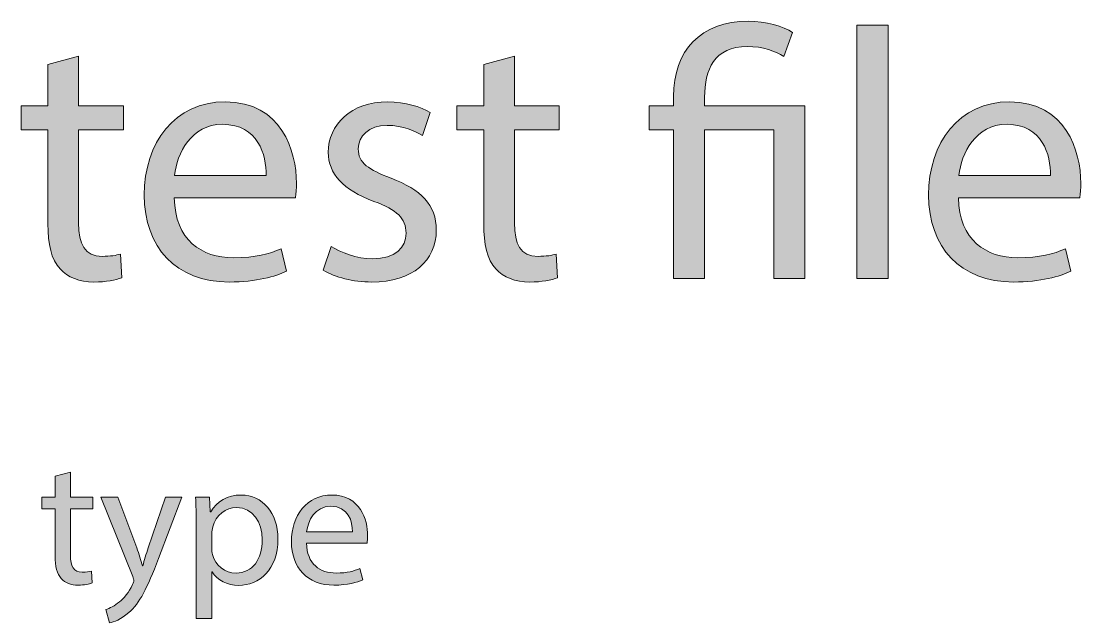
# Model space of a CAD drawing. Header units: inches. Extents: x 19 to 517, y 28 to 779.
# Drawn here: x 291.8 to 398.7, y 718.6 to 779.3 of the extents above; entities that cross this region are included whole.
import ezdxf

# ---------------------------------------------------------------- set-up
doc = ezdxf.new("R2010")
doc.units = ezdxf.units.IN
doc.header["$MEASUREMENT"] = 0
doc.layers.add('Layer 1', color=7, linetype='Continuous')

# ---------------------------------------------------------------- blocks, each defined once
blk = doc.blocks.new('block 775')
at = {"layer": 'Layer 1', "lineweight": 0}
blk.add_open_spline([(297.55, 775.79), (297.55, 775.79), (297.55, 770.78), (297.55, 770.78), (297.55, 770.78), (302.08, 770.78), (302.08, 770.78), (302.08, 770.78), (302.08, 768.37), (302.08, 768.37), (302.08, 768.37), (297.55, 768.37), (297.55, 768.37), (297.55, 768.37), (297.55, 758.98), (297.55, 758.98), (297.55, 756.82), (298.16, 755.59), (299.92, 755.59), (300.75, 755.59), (301.36, 755.7), (301.76, 755.81), (301.76, 755.81), (301.9, 753.43), (301.9, 753.43), (301.29, 753.18), (300.32, 753), (299.1, 753), (297.62, 753), (296.43, 753.47), (295.68, 754.33), (294.78, 755.27), (294.45, 756.82), (294.45, 758.87), (294.45, 758.87), (294.45, 768.37), (294.45, 768.37), (294.45, 768.37), (291.75, 768.37), (291.75, 768.37), (291.75, 768.37), (291.75, 770.78), (291.75, 770.78), (291.75, 770.78), (294.45, 770.78), (294.45, 770.78), (294.45, 770.78), (294.45, 774.96), (294.45, 774.96), (294.45, 774.96), (297.55, 775.79), (297.55, 775.79)], degree=3, knots=[0, 0, 0, 0, 1, 1, 1, 2, 2, 2, 3, 3, 3, 4, 4, 4, 5, 5, 5, 6, 6, 6, 7, 7, 7, 8, 8, 8, 9, 9, 9, 10, 10, 10, 11, 11, 11, 12, 12, 12, 13, 13, 13, 14, 14, 14, 15, 15, 15, 16, 16, 16, 17, 17, 17, 17], dxfattribs=at)
blk = doc.blocks.new('block 776')
at = {"layer": 'Layer 1', "true_color": 0x231f20}
h = blk.add_hatch(color=250, dxfattribs=at)
h.dxf.hatch_style = 2
edge = h.paths.add_edge_path()
edge.add_spline(control_points=[(297.55, 775.79), (297.55, 775.79), (297.55, 770.78), (297.55, 770.78), (297.55, 770.78), (302.08, 770.78), (302.08, 770.78), (302.08, 770.78), (302.08, 768.37), (302.08, 768.37), (302.08, 768.37), (297.55, 768.37), (297.55, 768.37), (297.55, 768.37), (297.55, 758.98), (297.55, 758.98), (297.55, 756.82), (298.16, 755.59), (299.92, 755.59), (300.75, 755.59), (301.36, 755.7), (301.76, 755.81), (301.76, 755.81), (301.9, 753.43), (301.9, 753.43), (301.29, 753.18), (300.32, 753), (299.1, 753), (297.62, 753), (296.43, 753.47), (295.68, 754.33), (294.78, 755.27), (294.45, 756.82), (294.45, 758.87), (294.45, 758.87), (294.45, 768.37), (294.45, 768.37), (294.45, 768.37), (291.75, 768.37), (291.75, 768.37), (291.75, 768.37), (291.75, 770.78), (291.75, 770.78), (291.75, 770.78), (294.45, 770.78), (294.45, 770.78), (294.45, 770.78), (294.45, 774.96), (294.45, 774.96), (294.45, 774.96), (297.55, 775.79), (297.55, 775.79)], knot_values=[0, 0, 0, 0, 1, 1, 1, 2, 2, 2, 3, 3, 3, 4, 4, 4, 5, 5, 5, 6, 6, 6, 7, 7, 7, 8, 8, 8, 9, 9, 9, 10, 10, 10, 11, 11, 11, 12, 12, 12, 13, 13, 13, 14, 14, 14, 15, 15, 15, 16, 16, 16, 17, 17, 17, 17], degree=3, periodic=1)
at = {"layer": 'Layer 1', "lineweight": 0}
blk.add_open_spline([(297.55, 775.79), (297.55, 775.79), (297.55, 770.78), (297.55, 770.78), (297.55, 770.78), (302.08, 770.78), (302.08, 770.78), (302.08, 770.78), (302.08, 768.37), (302.08, 768.37), (302.08, 768.37), (297.55, 768.37), (297.55, 768.37), (297.55, 768.37), (297.55, 758.98), (297.55, 758.98), (297.55, 756.82), (298.16, 755.59), (299.92, 755.59), (300.75, 755.59), (301.36, 755.7), (301.76, 755.81), (301.76, 755.81), (301.9, 753.43), (301.9, 753.43), (301.29, 753.18), (300.32, 753), (299.1, 753), (297.62, 753), (296.43, 753.47), (295.68, 754.33), (294.78, 755.27), (294.45, 756.82), (294.45, 758.87), (294.45, 758.87), (294.45, 768.37), (294.45, 768.37), (294.45, 768.37), (291.75, 768.37), (291.75, 768.37), (291.75, 768.37), (291.75, 770.78), (291.75, 770.78), (291.75, 770.78), (294.45, 770.78), (294.45, 770.78), (294.45, 770.78), (294.45, 774.96), (294.45, 774.96), (294.45, 774.96), (297.55, 775.79), (297.55, 775.79)], degree=3, knots=[0, 0, 0, 0, 1, 1, 1, 2, 2, 2, 3, 3, 3, 4, 4, 4, 5, 5, 5, 6, 6, 6, 7, 7, 7, 8, 8, 8, 9, 9, 9, 10, 10, 10, 11, 11, 11, 12, 12, 12, 13, 13, 13, 14, 14, 14, 15, 15, 15, 16, 16, 16, 17, 17, 17, 17], dxfattribs=at)
blk = doc.blocks.new('block 777')
at = {"layer": 'Layer 1', "lineweight": 0}
blk.add_open_spline([(307.2, 761.5), (307.27, 757.21), (310, 755.45), (313.17, 755.45), (315.44, 755.45), (316.81, 755.84), (317.99, 756.35), (317.99, 756.35), (318.53, 754.08), (318.53, 754.08), (317.42, 753.58), (315.51, 753), (312.74, 753), (307.38, 753), (304.17, 756.53), (304.17, 761.78), (304.17, 767.04), (307.27, 771.18), (312.34, 771.18), (318.03, 771.18), (319.54, 766.18), (319.54, 762.97), (319.54, 762.32), (319.47, 761.82), (319.43, 761.5), (319.43, 761.5), (307.2, 761.5), (307.2, 761.5)], degree=3, knots=[0, 0, 0, 0, 1, 1, 1, 2, 2, 2, 3, 3, 3, 4, 4, 4, 5, 5, 5, 6, 6, 6, 7, 7, 7, 8, 8, 8, 9, 9, 9, 9], dxfattribs=at)
blk = doc.blocks.new('block 778')
at = {"layer": 'Layer 1', "lineweight": 0}
blk.add_open_spline([(316.48, 763.76), (316.52, 765.78), (315.65, 768.91), (312.09, 768.91), (308.89, 768.91), (307.48, 765.96), (307.23, 763.76), (307.23, 763.76), (316.48, 763.76), (316.48, 763.76)], degree=3, knots=[0, 0, 0, 0, 1, 1, 1, 2, 2, 2, 3, 3, 3, 3], dxfattribs=at)
blk = doc.blocks.new('block 779')
at = {"layer": 'Layer 1', "true_color": 0x231f20}
h = blk.add_hatch(color=250, dxfattribs=at)
h.dxf.hatch_style = 2
edge = h.paths.add_edge_path()
edge.add_spline(control_points=[(307.2, 761.5), (307.27, 757.21), (310, 755.45), (313.17, 755.45), (315.44, 755.45), (316.81, 755.84), (317.99, 756.35), (317.99, 756.35), (318.53, 754.08), (318.53, 754.08), (317.42, 753.58), (315.51, 753), (312.74, 753), (307.38, 753), (304.17, 756.53), (304.17, 761.78), (304.17, 767.04), (307.27, 771.18), (312.34, 771.18), (318.03, 771.18), (319.54, 766.18), (319.54, 762.97), (319.54, 762.32), (319.47, 761.82), (319.43, 761.5), (319.43, 761.5), (307.2, 761.5), (307.2, 761.5)], knot_values=[0, 0, 0, 0, 1, 1, 1, 2, 2, 2, 3, 3, 3, 4, 4, 4, 5, 5, 5, 6, 6, 6, 7, 7, 7, 8, 8, 8, 9, 9, 9, 9], degree=3, periodic=1)
edge = h.paths.add_edge_path()
edge.add_spline(control_points=[(316.48, 763.76), (316.52, 765.78), (315.65, 768.91), (312.09, 768.91), (308.89, 768.91), (307.48, 765.96), (307.23, 763.76), (307.23, 763.76), (316.48, 763.76), (316.48, 763.76)], knot_values=[0, 0, 0, 0, 1, 1, 1, 2, 2, 2, 3, 3, 3, 3], degree=3, periodic=1)
at = {"layer": 'Layer 1', "lineweight": 0}
for points, knots in [([(307.2, 761.5), (307.27, 757.21), (310, 755.45), (313.17, 755.45), (315.44, 755.45), (316.81, 755.84), (317.99, 756.35), (317.99, 756.35), (318.53, 754.08), (318.53, 754.08), (317.42, 753.58), (315.51, 753), (312.74, 753), (307.38, 753), (304.17, 756.53), (304.17, 761.78), (304.17, 767.04), (307.27, 771.18), (312.34, 771.18), (318.03, 771.18), (319.54, 766.18), (319.54, 762.97), (319.54, 762.32), (319.47, 761.82), (319.43, 761.5), (319.43, 761.5), (307.2, 761.5), (307.2, 761.5)], [0, 0, 0, 0, 1, 1, 1, 2, 2, 2, 3, 3, 3, 4, 4, 4, 5, 5, 5, 6, 6, 6, 7, 7, 7, 8, 8, 8, 9, 9, 9, 9]), ([(316.48, 763.76), (316.52, 765.78), (315.65, 768.91), (312.09, 768.91), (308.89, 768.91), (307.48, 765.96), (307.23, 763.76), (307.23, 763.76), (316.48, 763.76), (316.48, 763.76)], [0, 0, 0, 0, 1, 1, 1, 2, 2, 2, 3, 3, 3, 3])]:
    blk.add_open_spline(points, degree=3, knots=knots, dxfattribs=at)
blk = doc.blocks.new('block 780')
at = {"layer": 'Layer 1', "lineweight": 0}
blk.add_open_spline([(323.04, 756.6), (323.97, 755.99), (325.63, 755.34), (327.21, 755.34), (329.52, 755.34), (330.6, 756.49), (330.6, 757.93), (330.6, 759.44), (329.69, 760.27), (327.36, 761.14), (324.22, 762.25), (322.75, 763.98), (322.75, 766.07), (322.75, 768.87), (325.02, 771.18), (328.76, 771.18), (330.52, 771.18), (332.07, 770.67), (333.04, 770.1), (333.04, 770.1), (332.25, 767.79), (332.25, 767.79), (331.57, 768.23), (330.31, 768.8), (328.69, 768.8), (326.82, 768.8), (325.77, 767.72), (325.77, 766.43), (325.77, 764.99), (326.82, 764.34), (329.08, 763.48), (332.11, 762.32), (333.65, 760.81), (333.65, 758.22), (333.65, 755.16), (331.28, 753), (327.14, 753), (325.23, 753), (323.47, 753.47), (322.24, 754.19), (322.24, 754.19), (323.04, 756.6), (323.04, 756.6)], degree=3, knots=[0, 0, 0, 0, 1, 1, 1, 2, 2, 2, 3, 3, 3, 4, 4, 4, 5, 5, 5, 6, 6, 6, 7, 7, 7, 8, 8, 8, 9, 9, 9, 10, 10, 10, 11, 11, 11, 12, 12, 12, 13, 13, 13, 14, 14, 14, 14], dxfattribs=at)
blk = doc.blocks.new('block 781')
at = {"layer": 'Layer 1', "true_color": 0x231f20}
h = blk.add_hatch(color=250, dxfattribs=at)
h.dxf.hatch_style = 2
edge = h.paths.add_edge_path()
edge.add_spline(control_points=[(323.04, 756.6), (323.97, 755.99), (325.63, 755.34), (327.21, 755.34), (329.52, 755.34), (330.6, 756.49), (330.6, 757.93), (330.6, 759.44), (329.69, 760.27), (327.36, 761.14), (324.22, 762.25), (322.75, 763.98), (322.75, 766.07), (322.75, 768.87), (325.02, 771.18), (328.76, 771.18), (330.52, 771.18), (332.07, 770.67), (333.04, 770.1), (333.04, 770.1), (332.25, 767.79), (332.25, 767.79), (331.57, 768.23), (330.31, 768.8), (328.69, 768.8), (326.82, 768.8), (325.77, 767.72), (325.77, 766.43), (325.77, 764.99), (326.82, 764.34), (329.08, 763.48), (332.11, 762.32), (333.65, 760.81), (333.65, 758.22), (333.65, 755.16), (331.28, 753), (327.14, 753), (325.23, 753), (323.47, 753.47), (322.24, 754.19), (322.24, 754.19), (323.04, 756.6), (323.04, 756.6)], knot_values=[0, 0, 0, 0, 1, 1, 1, 2, 2, 2, 3, 3, 3, 4, 4, 4, 5, 5, 5, 6, 6, 6, 7, 7, 7, 8, 8, 8, 9, 9, 9, 10, 10, 10, 11, 11, 11, 12, 12, 12, 13, 13, 13, 14, 14, 14, 14], degree=3, periodic=1)
at = {"layer": 'Layer 1', "lineweight": 0}
blk.add_open_spline([(323.04, 756.6), (323.97, 755.99), (325.63, 755.34), (327.21, 755.34), (329.52, 755.34), (330.6, 756.49), (330.6, 757.93), (330.6, 759.44), (329.69, 760.27), (327.36, 761.14), (324.22, 762.25), (322.75, 763.98), (322.75, 766.07), (322.75, 768.87), (325.02, 771.18), (328.76, 771.18), (330.52, 771.18), (332.07, 770.67), (333.04, 770.1), (333.04, 770.1), (332.25, 767.79), (332.25, 767.79), (331.57, 768.23), (330.31, 768.8), (328.69, 768.8), (326.82, 768.8), (325.77, 767.72), (325.77, 766.43), (325.77, 764.99), (326.82, 764.34), (329.08, 763.48), (332.11, 762.32), (333.65, 760.81), (333.65, 758.22), (333.65, 755.16), (331.28, 753), (327.14, 753), (325.23, 753), (323.47, 753.47), (322.24, 754.19), (322.24, 754.19), (323.04, 756.6), (323.04, 756.6)], degree=3, knots=[0, 0, 0, 0, 1, 1, 1, 2, 2, 2, 3, 3, 3, 4, 4, 4, 5, 5, 5, 6, 6, 6, 7, 7, 7, 8, 8, 8, 9, 9, 9, 10, 10, 10, 11, 11, 11, 12, 12, 12, 13, 13, 13, 14, 14, 14, 14], dxfattribs=at)
blk = doc.blocks.new('block 782')
at = {"layer": 'Layer 1', "lineweight": 0}
blk.add_open_spline([(341.54, 775.79), (341.54, 775.79), (341.54, 770.78), (341.54, 770.78), (341.54, 770.78), (346.07, 770.78), (346.07, 770.78), (346.07, 770.78), (346.07, 768.37), (346.07, 768.37), (346.07, 768.37), (341.54, 768.37), (341.54, 768.37), (341.54, 768.37), (341.54, 758.98), (341.54, 758.98), (341.54, 756.82), (342.15, 755.59), (343.92, 755.59), (344.74, 755.59), (345.36, 755.7), (345.75, 755.81), (345.75, 755.81), (345.9, 753.43), (345.9, 753.43), (345.28, 753.18), (344.31, 753), (343.09, 753), (341.61, 753), (340.42, 753.47), (339.67, 754.33), (338.77, 755.27), (338.44, 756.82), (338.44, 758.87), (338.44, 758.87), (338.44, 768.37), (338.44, 768.37), (338.44, 768.37), (335.74, 768.37), (335.74, 768.37), (335.74, 768.37), (335.74, 770.78), (335.74, 770.78), (335.74, 770.78), (338.44, 770.78), (338.44, 770.78), (338.44, 770.78), (338.44, 774.96), (338.44, 774.96), (338.44, 774.96), (341.54, 775.79), (341.54, 775.79)], degree=3, knots=[0, 0, 0, 0, 1, 1, 1, 2, 2, 2, 3, 3, 3, 4, 4, 4, 5, 5, 5, 6, 6, 6, 7, 7, 7, 8, 8, 8, 9, 9, 9, 10, 10, 10, 11, 11, 11, 12, 12, 12, 13, 13, 13, 14, 14, 14, 15, 15, 15, 16, 16, 16, 17, 17, 17, 17], dxfattribs=at)
blk = doc.blocks.new('block 783')
at = {"layer": 'Layer 1', "true_color": 0x231f20}
h = blk.add_hatch(color=250, dxfattribs=at)
h.dxf.hatch_style = 2
edge = h.paths.add_edge_path()
edge.add_spline(control_points=[(341.54, 775.79), (341.54, 775.79), (341.54, 770.78), (341.54, 770.78), (341.54, 770.78), (346.07, 770.78), (346.07, 770.78), (346.07, 770.78), (346.07, 768.37), (346.07, 768.37), (346.07, 768.37), (341.54, 768.37), (341.54, 768.37), (341.54, 768.37), (341.54, 758.98), (341.54, 758.98), (341.54, 756.82), (342.15, 755.59), (343.92, 755.59), (344.74, 755.59), (345.36, 755.7), (345.75, 755.81), (345.75, 755.81), (345.9, 753.43), (345.9, 753.43), (345.28, 753.18), (344.31, 753), (343.09, 753), (341.61, 753), (340.42, 753.47), (339.67, 754.33), (338.77, 755.27), (338.44, 756.82), (338.44, 758.87), (338.44, 758.87), (338.44, 768.37), (338.44, 768.37), (338.44, 768.37), (335.74, 768.37), (335.74, 768.37), (335.74, 768.37), (335.74, 770.78), (335.74, 770.78), (335.74, 770.78), (338.44, 770.78), (338.44, 770.78), (338.44, 770.78), (338.44, 774.96), (338.44, 774.96), (338.44, 774.96), (341.54, 775.79), (341.54, 775.79)], knot_values=[0, 0, 0, 0, 1, 1, 1, 2, 2, 2, 3, 3, 3, 4, 4, 4, 5, 5, 5, 6, 6, 6, 7, 7, 7, 8, 8, 8, 9, 9, 9, 10, 10, 10, 11, 11, 11, 12, 12, 12, 13, 13, 13, 14, 14, 14, 15, 15, 15, 16, 16, 16, 17, 17, 17, 17], degree=3, periodic=1)
at = {"layer": 'Layer 1', "lineweight": 0}
blk.add_open_spline([(341.54, 775.79), (341.54, 775.79), (341.54, 770.78), (341.54, 770.78), (341.54, 770.78), (346.07, 770.78), (346.07, 770.78), (346.07, 770.78), (346.07, 768.37), (346.07, 768.37), (346.07, 768.37), (341.54, 768.37), (341.54, 768.37), (341.54, 768.37), (341.54, 758.98), (341.54, 758.98), (341.54, 756.82), (342.15, 755.59), (343.92, 755.59), (344.74, 755.59), (345.36, 755.7), (345.75, 755.81), (345.75, 755.81), (345.9, 753.43), (345.9, 753.43), (345.28, 753.18), (344.31, 753), (343.09, 753), (341.61, 753), (340.42, 753.47), (339.67, 754.33), (338.77, 755.27), (338.44, 756.82), (338.44, 758.87), (338.44, 758.87), (338.44, 768.37), (338.44, 768.37), (338.44, 768.37), (335.74, 768.37), (335.74, 768.37), (335.74, 768.37), (335.74, 770.78), (335.74, 770.78), (335.74, 770.78), (338.44, 770.78), (338.44, 770.78), (338.44, 770.78), (338.44, 774.96), (338.44, 774.96), (338.44, 774.96), (341.54, 775.79), (341.54, 775.79)], degree=3, knots=[0, 0, 0, 0, 1, 1, 1, 2, 2, 2, 3, 3, 3, 4, 4, 4, 5, 5, 5, 6, 6, 6, 7, 7, 7, 8, 8, 8, 9, 9, 9, 10, 10, 10, 11, 11, 11, 12, 12, 12, 13, 13, 13, 14, 14, 14, 15, 15, 15, 16, 16, 16, 17, 17, 17, 17], dxfattribs=at)
blk = doc.blocks.new('block 784')
at = {"layer": 'Layer 1', "lineweight": 0}
blk.add_open_spline([(357.6, 753.36), (357.6, 753.36), (357.6, 768.37), (357.6, 768.37), (357.6, 768.37), (355.15, 768.37), (355.15, 768.37), (355.15, 768.37), (355.15, 770.78), (355.15, 770.78), (355.15, 770.78), (357.6, 770.78), (357.6, 770.78), (357.6, 770.78), (357.6, 771.72), (357.6, 771.72), (357.6, 776.33), (360.3, 779.31), (365.19, 779.31), (366.81, 779.31), (368.72, 778.81), (369.62, 778.16), (369.62, 778.16), (368.72, 775.75), (368.72, 775.75), (367.96, 776.29), (366.59, 776.76), (365.05, 776.76), (361.7, 776.76), (360.73, 774.42), (360.73, 771.65), (360.73, 771.65), (360.73, 770.78), (360.73, 770.78), (360.73, 770.78), (370.84, 770.78), (370.84, 770.78), (370.84, 770.78), (370.84, 753.36), (370.84, 753.36), (370.84, 753.36), (367.71, 753.36), (367.71, 753.36), (367.71, 753.36), (367.71, 768.37), (367.71, 768.37), (367.71, 768.37), (360.73, 768.37), (360.73, 768.37), (360.73, 768.37), (360.73, 753.36), (360.73, 753.36), (360.73, 753.36), (357.6, 753.36), (357.6, 753.36)], degree=3, knots=[0, 0, 0, 0, 1, 1, 1, 2, 2, 2, 3, 3, 3, 4, 4, 4, 5, 5, 5, 6, 6, 6, 7, 7, 7, 8, 8, 8, 9, 9, 9, 10, 10, 10, 11, 11, 11, 12, 12, 12, 13, 13, 13, 14, 14, 14, 15, 15, 15, 16, 16, 16, 17, 17, 17, 18, 18, 18, 18], dxfattribs=at)
blk = doc.blocks.new('block 785')
at = {"layer": 'Layer 1', "true_color": 0x231f20}
h = blk.add_hatch(color=250, dxfattribs=at)
h.dxf.hatch_style = 2
edge = h.paths.add_edge_path()
edge.add_spline(control_points=[(357.6, 753.36), (357.6, 753.36), (357.6, 768.37), (357.6, 768.37), (357.6, 768.37), (355.15, 768.37), (355.15, 768.37), (355.15, 768.37), (355.15, 770.78), (355.15, 770.78), (355.15, 770.78), (357.6, 770.78), (357.6, 770.78), (357.6, 770.78), (357.6, 771.72), (357.6, 771.72), (357.6, 776.33), (360.3, 779.31), (365.19, 779.31), (366.81, 779.31), (368.72, 778.81), (369.62, 778.16), (369.62, 778.16), (368.72, 775.75), (368.72, 775.75), (367.96, 776.29), (366.59, 776.76), (365.05, 776.76), (361.7, 776.76), (360.73, 774.42), (360.73, 771.65), (360.73, 771.65), (360.73, 770.78), (360.73, 770.78), (360.73, 770.78), (370.84, 770.78), (370.84, 770.78), (370.84, 770.78), (370.84, 753.36), (370.84, 753.36), (370.84, 753.36), (367.71, 753.36), (367.71, 753.36), (367.71, 753.36), (367.71, 768.37), (367.71, 768.37), (367.71, 768.37), (360.73, 768.37), (360.73, 768.37), (360.73, 768.37), (360.73, 753.36), (360.73, 753.36), (360.73, 753.36), (357.6, 753.36), (357.6, 753.36)], knot_values=[0, 0, 0, 0, 1, 1, 1, 2, 2, 2, 3, 3, 3, 4, 4, 4, 5, 5, 5, 6, 6, 6, 7, 7, 7, 8, 8, 8, 9, 9, 9, 10, 10, 10, 11, 11, 11, 12, 12, 12, 13, 13, 13, 14, 14, 14, 15, 15, 15, 16, 16, 16, 17, 17, 17, 18, 18, 18, 18], degree=3, periodic=1)
at = {"layer": 'Layer 1', "lineweight": 0}
blk.add_open_spline([(357.6, 753.36), (357.6, 753.36), (357.6, 768.37), (357.6, 768.37), (357.6, 768.37), (355.15, 768.37), (355.15, 768.37), (355.15, 768.37), (355.15, 770.78), (355.15, 770.78), (355.15, 770.78), (357.6, 770.78), (357.6, 770.78), (357.6, 770.78), (357.6, 771.72), (357.6, 771.72), (357.6, 776.33), (360.3, 779.31), (365.19, 779.31), (366.81, 779.31), (368.72, 778.81), (369.62, 778.16), (369.62, 778.16), (368.72, 775.75), (368.72, 775.75), (367.96, 776.29), (366.59, 776.76), (365.05, 776.76), (361.7, 776.76), (360.73, 774.42), (360.73, 771.65), (360.73, 771.65), (360.73, 770.78), (360.73, 770.78), (360.73, 770.78), (370.84, 770.78), (370.84, 770.78), (370.84, 770.78), (370.84, 753.36), (370.84, 753.36), (370.84, 753.36), (367.71, 753.36), (367.71, 753.36), (367.71, 753.36), (367.71, 768.37), (367.71, 768.37), (367.71, 768.37), (360.73, 768.37), (360.73, 768.37), (360.73, 768.37), (360.73, 753.36), (360.73, 753.36), (360.73, 753.36), (357.6, 753.36), (357.6, 753.36)], degree=3, knots=[0, 0, 0, 0, 1, 1, 1, 2, 2, 2, 3, 3, 3, 4, 4, 4, 5, 5, 5, 6, 6, 6, 7, 7, 7, 8, 8, 8, 9, 9, 9, 10, 10, 10, 11, 11, 11, 12, 12, 12, 13, 13, 13, 14, 14, 14, 15, 15, 15, 16, 16, 16, 17, 17, 17, 18, 18, 18, 18], dxfattribs=at)
blk = doc.blocks.new('block 786')
at = {"layer": 'Layer 1', "lineweight": 0}
blk.add_lwpolyline([(376.1, 778.92), (379.27, 778.92), (379.27, 753.36), (376.1, 753.36), (376.1, 778.92)], dxfattribs=at)
blk = doc.blocks.new('block 787')
at = {"layer": 'Layer 1', "true_color": 0x231f20}
h = blk.add_hatch(color=250, dxfattribs=at)
h.dxf.hatch_style = 2
h.paths.add_polyline_path([(376.1, 778.92), (379.27, 778.92), (379.27, 753.36), (376.1, 753.36)])
at = {"layer": 'Layer 1', "lineweight": 0}
blk.add_lwpolyline([(376.1, 778.92), (379.27, 778.92), (379.27, 753.36), (376.1, 753.36), (376.1, 778.92), (376.1, 778.92)], dxfattribs=at)
blk = doc.blocks.new('block 788')
at = {"layer": 'Layer 1', "lineweight": 0}
blk.add_open_spline([(386.36, 761.5), (386.43, 757.21), (389.17, 755.45), (392.33, 755.45), (394.6, 755.45), (395.97, 755.84), (397.16, 756.35), (397.16, 756.35), (397.7, 754.08), (397.7, 754.08), (396.58, 753.58), (394.67, 753), (391.9, 753), (386.54, 753), (383.34, 756.53), (383.34, 761.78), (383.34, 767.04), (386.43, 771.18), (391.51, 771.18), (397.19, 771.18), (398.71, 766.18), (398.71, 762.97), (398.71, 762.32), (398.63, 761.82), (398.6, 761.5), (398.6, 761.5), (386.36, 761.5), (386.36, 761.5)], degree=3, knots=[0, 0, 0, 0, 1, 1, 1, 2, 2, 2, 3, 3, 3, 4, 4, 4, 5, 5, 5, 6, 6, 6, 7, 7, 7, 8, 8, 8, 9, 9, 9, 9], dxfattribs=at)
blk = doc.blocks.new('block 789')
at = {"layer": 'Layer 1', "lineweight": 0}
blk.add_open_spline([(395.65, 763.76), (395.68, 765.78), (394.82, 768.91), (391.26, 768.91), (388.05, 768.91), (386.65, 765.96), (386.4, 763.76), (386.4, 763.76), (395.65, 763.76), (395.65, 763.76)], degree=3, knots=[0, 0, 0, 0, 1, 1, 1, 2, 2, 2, 3, 3, 3, 3], dxfattribs=at)
blk = doc.blocks.new('block 790')
at = {"layer": 'Layer 1', "true_color": 0x231f20}
h = blk.add_hatch(color=250, dxfattribs=at)
h.dxf.hatch_style = 2
edge = h.paths.add_edge_path()
edge.add_spline(control_points=[(386.36, 761.5), (386.43, 757.21), (389.17, 755.45), (392.33, 755.45), (394.6, 755.45), (395.97, 755.84), (397.16, 756.35), (397.16, 756.35), (397.7, 754.08), (397.7, 754.08), (396.58, 753.58), (394.67, 753), (391.9, 753), (386.54, 753), (383.34, 756.53), (383.34, 761.78), (383.34, 767.04), (386.43, 771.18), (391.51, 771.18), (397.19, 771.18), (398.71, 766.18), (398.71, 762.97), (398.71, 762.32), (398.63, 761.82), (398.6, 761.5), (398.6, 761.5), (386.36, 761.5), (386.36, 761.5)], knot_values=[0, 0, 0, 0, 1, 1, 1, 2, 2, 2, 3, 3, 3, 4, 4, 4, 5, 5, 5, 6, 6, 6, 7, 7, 7, 8, 8, 8, 9, 9, 9, 9], degree=3, periodic=1)
edge = h.paths.add_edge_path()
edge.add_spline(control_points=[(395.65, 763.76), (395.68, 765.78), (394.82, 768.91), (391.26, 768.91), (388.05, 768.91), (386.65, 765.96), (386.4, 763.76), (386.4, 763.76), (395.65, 763.76), (395.65, 763.76)], knot_values=[0, 0, 0, 0, 1, 1, 1, 2, 2, 2, 3, 3, 3, 3], degree=3, periodic=1)
at = {"layer": 'Layer 1', "lineweight": 0}
for points, knots in [([(386.36, 761.5), (386.43, 757.21), (389.17, 755.45), (392.33, 755.45), (394.6, 755.45), (395.97, 755.84), (397.16, 756.35), (397.16, 756.35), (397.7, 754.08), (397.7, 754.08), (396.58, 753.58), (394.67, 753), (391.9, 753), (386.54, 753), (383.34, 756.53), (383.34, 761.78), (383.34, 767.04), (386.43, 771.18), (391.51, 771.18), (397.19, 771.18), (398.71, 766.18), (398.71, 762.97), (398.71, 762.32), (398.63, 761.82), (398.6, 761.5), (398.6, 761.5), (386.36, 761.5), (386.36, 761.5)], [0, 0, 0, 0, 1, 1, 1, 2, 2, 2, 3, 3, 3, 4, 4, 4, 5, 5, 5, 6, 6, 6, 7, 7, 7, 8, 8, 8, 9, 9, 9, 9]), ([(395.65, 763.76), (395.68, 765.78), (394.82, 768.91), (391.26, 768.91), (388.05, 768.91), (386.65, 765.96), (386.4, 763.76), (386.4, 763.76), (395.65, 763.76), (395.65, 763.76)], [0, 0, 0, 0, 1, 1, 1, 2, 2, 2, 3, 3, 3, 3])]:
    blk.add_open_spline(points, degree=3, knots=knots, dxfattribs=at)
blk = doc.blocks.new('block 870')
at = {"layer": 'Layer 1', "lineweight": 0}
blk.add_open_spline([(296.73, 733.82), (296.73, 733.82), (296.73, 731.31), (296.73, 731.31), (296.73, 731.31), (299, 731.31), (299, 731.31), (299, 731.31), (299, 730.11), (299, 730.11), (299, 730.11), (296.73, 730.11), (296.73, 730.11), (296.73, 730.11), (296.73, 725.41), (296.73, 725.41), (296.73, 724.33), (297.04, 723.72), (297.92, 723.72), (298.33, 723.72), (298.64, 723.77), (298.84, 723.82), (298.84, 723.82), (298.91, 722.64), (298.91, 722.64), (298.61, 722.51), (298.12, 722.42), (297.51, 722.42), (296.77, 722.42), (296.17, 722.65), (295.8, 723.09), (295.35, 723.55), (295.18, 724.33), (295.18, 725.35), (295.18, 725.35), (295.18, 730.11), (295.18, 730.11), (295.18, 730.11), (293.83, 730.11), (293.83, 730.11), (293.83, 730.11), (293.83, 731.31), (293.83, 731.31), (293.83, 731.31), (295.18, 731.31), (295.18, 731.31), (295.18, 731.31), (295.18, 733.4), (295.18, 733.4), (295.18, 733.4), (296.73, 733.82), (296.73, 733.82)], degree=3, knots=[0, 0, 0, 0, 1, 1, 1, 2, 2, 2, 3, 3, 3, 4, 4, 4, 5, 5, 5, 6, 6, 6, 7, 7, 7, 8, 8, 8, 9, 9, 9, 10, 10, 10, 11, 11, 11, 12, 12, 12, 13, 13, 13, 14, 14, 14, 15, 15, 15, 16, 16, 16, 17, 17, 17, 17], dxfattribs=at)
blk = doc.blocks.new('block 871')
at = {"layer": 'Layer 1', "true_color": 0x231f20}
h = blk.add_hatch(color=250, dxfattribs=at)
h.dxf.hatch_style = 2
edge = h.paths.add_edge_path()
edge.add_spline(control_points=[(296.73, 733.82), (296.73, 733.82), (296.73, 731.31), (296.73, 731.31), (296.73, 731.31), (299, 731.31), (299, 731.31), (299, 731.31), (299, 730.11), (299, 730.11), (299, 730.11), (296.73, 730.11), (296.73, 730.11), (296.73, 730.11), (296.73, 725.41), (296.73, 725.41), (296.73, 724.33), (297.04, 723.72), (297.92, 723.72), (298.33, 723.72), (298.64, 723.77), (298.84, 723.82), (298.84, 723.82), (298.91, 722.64), (298.91, 722.64), (298.61, 722.51), (298.12, 722.42), (297.51, 722.42), (296.77, 722.42), (296.17, 722.65), (295.8, 723.09), (295.35, 723.55), (295.18, 724.33), (295.18, 725.35), (295.18, 725.35), (295.18, 730.11), (295.18, 730.11), (295.18, 730.11), (293.83, 730.11), (293.83, 730.11), (293.83, 730.11), (293.83, 731.31), (293.83, 731.31), (293.83, 731.31), (295.18, 731.31), (295.18, 731.31), (295.18, 731.31), (295.18, 733.4), (295.18, 733.4), (295.18, 733.4), (296.73, 733.82), (296.73, 733.82)], knot_values=[0, 0, 0, 0, 1, 1, 1, 2, 2, 2, 3, 3, 3, 4, 4, 4, 5, 5, 5, 6, 6, 6, 7, 7, 7, 8, 8, 8, 9, 9, 9, 10, 10, 10, 11, 11, 11, 12, 12, 12, 13, 13, 13, 14, 14, 14, 15, 15, 15, 16, 16, 16, 17, 17, 17, 17], degree=3, periodic=1)
at = {"layer": 'Layer 1', "lineweight": 0}
blk.add_open_spline([(296.73, 733.82), (296.73, 733.82), (296.73, 731.31), (296.73, 731.31), (296.73, 731.31), (299, 731.31), (299, 731.31), (299, 731.31), (299, 730.11), (299, 730.11), (299, 730.11), (296.73, 730.11), (296.73, 730.11), (296.73, 730.11), (296.73, 725.41), (296.73, 725.41), (296.73, 724.33), (297.04, 723.72), (297.92, 723.72), (298.33, 723.72), (298.64, 723.77), (298.84, 723.82), (298.84, 723.82), (298.91, 722.64), (298.91, 722.64), (298.61, 722.51), (298.12, 722.42), (297.51, 722.42), (296.77, 722.42), (296.17, 722.65), (295.8, 723.09), (295.35, 723.55), (295.18, 724.33), (295.18, 725.35), (295.18, 725.35), (295.18, 730.11), (295.18, 730.11), (295.18, 730.11), (293.83, 730.11), (293.83, 730.11), (293.83, 730.11), (293.83, 731.31), (293.83, 731.31), (293.83, 731.31), (295.18, 731.31), (295.18, 731.31), (295.18, 731.31), (295.18, 733.4), (295.18, 733.4), (295.18, 733.4), (296.73, 733.82), (296.73, 733.82)], degree=3, knots=[0, 0, 0, 0, 1, 1, 1, 2, 2, 2, 3, 3, 3, 4, 4, 4, 5, 5, 5, 6, 6, 6, 7, 7, 7, 8, 8, 8, 9, 9, 9, 10, 10, 10, 11, 11, 11, 12, 12, 12, 13, 13, 13, 14, 14, 14, 15, 15, 15, 16, 16, 16, 17, 17, 17, 17], dxfattribs=at)
blk = doc.blocks.new('block 872')
at = {"layer": 'Layer 1', "lineweight": 0}
blk.add_open_spline([(301.52, 731.31), (301.52, 731.31), (303.43, 726.17), (303.43, 726.17), (303.63, 725.59), (303.84, 724.9), (303.99, 724.38), (303.99, 724.38), (304.02, 724.38), (304.02, 724.38), (304.18, 724.9), (304.36, 725.57), (304.58, 726.2), (304.58, 726.2), (306.31, 731.31), (306.31, 731.31), (306.31, 731.31), (307.98, 731.31), (307.98, 731.31), (307.98, 731.31), (305.61, 725.1), (305.61, 725.1), (304.47, 722.11), (303.7, 720.58), (302.62, 719.65), (301.84, 718.96), (301.07, 718.69), (300.67, 718.62), (300.67, 718.62), (300.28, 719.95), (300.28, 719.95), (300.67, 720.08), (301.2, 720.33), (301.66, 720.73), (302.1, 721.07), (302.64, 721.68), (303, 722.49), (303.07, 722.65), (303.12, 722.78), (303.12, 722.87), (303.12, 722.96), (303.09, 723.09), (303.01, 723.28), (303.01, 723.28), (299.79, 731.31), (299.79, 731.31), (299.79, 731.31), (301.52, 731.31), (301.52, 731.31)], degree=3, knots=[0, 0, 0, 0, 1, 1, 1, 2, 2, 2, 3, 3, 3, 4, 4, 4, 5, 5, 5, 6, 6, 6, 7, 7, 7, 8, 8, 8, 9, 9, 9, 10, 10, 10, 11, 11, 11, 12, 12, 12, 13, 13, 13, 14, 14, 14, 15, 15, 15, 16, 16, 16, 16], dxfattribs=at)
blk = doc.blocks.new('block 873')
at = {"layer": 'Layer 1', "true_color": 0x231f20}
h = blk.add_hatch(color=250, dxfattribs=at)
h.dxf.hatch_style = 2
edge = h.paths.add_edge_path()
edge.add_spline(control_points=[(301.52, 731.31), (301.52, 731.31), (303.43, 726.17), (303.43, 726.17), (303.63, 725.59), (303.84, 724.9), (303.99, 724.38), (303.99, 724.38), (304.02, 724.38), (304.02, 724.38), (304.18, 724.9), (304.36, 725.57), (304.58, 726.2), (304.58, 726.2), (306.31, 731.31), (306.31, 731.31), (306.31, 731.31), (307.98, 731.31), (307.98, 731.31), (307.98, 731.31), (305.61, 725.1), (305.61, 725.1), (304.47, 722.11), (303.7, 720.58), (302.62, 719.65), (301.84, 718.96), (301.07, 718.69), (300.67, 718.62), (300.67, 718.62), (300.28, 719.95), (300.28, 719.95), (300.67, 720.08), (301.2, 720.33), (301.66, 720.73), (302.1, 721.07), (302.64, 721.68), (303, 722.49), (303.07, 722.65), (303.12, 722.78), (303.12, 722.87), (303.12, 722.96), (303.09, 723.09), (303.01, 723.28), (303.01, 723.28), (299.79, 731.31), (299.79, 731.31), (299.79, 731.31), (301.52, 731.31), (301.52, 731.31)], knot_values=[0, 0, 0, 0, 1, 1, 1, 2, 2, 2, 3, 3, 3, 4, 4, 4, 5, 5, 5, 6, 6, 6, 7, 7, 7, 8, 8, 8, 9, 9, 9, 10, 10, 10, 11, 11, 11, 12, 12, 12, 13, 13, 13, 14, 14, 14, 15, 15, 15, 16, 16, 16, 16], degree=3, periodic=1)
at = {"layer": 'Layer 1', "lineweight": 0}
blk.add_open_spline([(301.52, 731.31), (301.52, 731.31), (303.43, 726.17), (303.43, 726.17), (303.63, 725.59), (303.84, 724.9), (303.99, 724.38), (303.99, 724.38), (304.02, 724.38), (304.02, 724.38), (304.18, 724.9), (304.36, 725.57), (304.58, 726.2), (304.58, 726.2), (306.31, 731.31), (306.31, 731.31), (306.31, 731.31), (307.98, 731.31), (307.98, 731.31), (307.98, 731.31), (305.61, 725.1), (305.61, 725.1), (304.47, 722.11), (303.7, 720.58), (302.62, 719.65), (301.84, 718.96), (301.07, 718.69), (300.67, 718.62), (300.67, 718.62), (300.28, 719.95), (300.28, 719.95), (300.67, 720.08), (301.2, 720.33), (301.66, 720.73), (302.1, 721.07), (302.64, 721.68), (303, 722.49), (303.07, 722.65), (303.12, 722.78), (303.12, 722.87), (303.12, 722.96), (303.09, 723.09), (303.01, 723.28), (303.01, 723.28), (299.79, 731.31), (299.79, 731.31), (299.79, 731.31), (301.52, 731.31), (301.52, 731.31)], degree=3, knots=[0, 0, 0, 0, 1, 1, 1, 2, 2, 2, 3, 3, 3, 4, 4, 4, 5, 5, 5, 6, 6, 6, 7, 7, 7, 8, 8, 8, 9, 9, 9, 10, 10, 10, 11, 11, 11, 12, 12, 12, 13, 13, 13, 14, 14, 14, 15, 15, 15, 16, 16, 16, 16], dxfattribs=at)
blk = doc.blocks.new('block 874')
at = {"layer": 'Layer 1', "lineweight": 0}
blk.add_open_spline([(309.42, 728.47), (309.42, 729.59), (309.39, 730.49), (309.35, 731.31), (309.35, 731.31), (310.77, 731.31), (310.77, 731.31), (310.77, 731.31), (310.84, 729.82), (310.84, 729.82), (310.84, 729.82), (310.88, 729.82), (310.88, 729.82), (311.53, 730.88), (312.55, 731.51), (313.98, 731.51), (316.08, 731.51), (317.67, 729.73), (317.67, 727.08), (317.67, 723.95), (315.76, 722.4), (313.71, 722.4), (312.55, 722.4), (311.55, 722.91), (311.02, 723.77), (311.02, 723.77), (310.99, 723.77), (310.99, 723.77), (310.99, 723.77), (310.99, 719.04), (310.99, 719.04), (310.99, 719.04), (309.42, 719.04), (309.42, 719.04), (309.42, 719.04), (309.42, 728.47), (309.42, 728.47)], degree=3, knots=[0, 0, 0, 0, 1, 1, 1, 2, 2, 2, 3, 3, 3, 4, 4, 4, 5, 5, 5, 6, 6, 6, 7, 7, 7, 8, 8, 8, 9, 9, 9, 10, 10, 10, 11, 11, 11, 12, 12, 12, 12], dxfattribs=at)
blk = doc.blocks.new('block 875')
at = {"layer": 'Layer 1', "lineweight": 0}
blk.add_open_spline([(310.99, 726.15), (310.99, 725.91), (311.02, 725.7), (311.06, 725.5), (311.35, 724.4), (312.3, 723.64), (313.44, 723.64), (315.11, 723.64), (316.08, 725.01), (316.08, 727.01), (316.08, 728.76), (315.17, 730.25), (313.49, 730.25), (312.41, 730.25), (311.4, 729.48), (311.1, 728.29), (311.04, 728.09), (310.99, 727.86), (310.99, 727.64), (310.99, 727.64), (310.99, 726.15), (310.99, 726.15)], degree=3, knots=[0, 0, 0, 0, 1, 1, 1, 2, 2, 2, 3, 3, 3, 4, 4, 4, 5, 5, 5, 6, 6, 6, 7, 7, 7, 7], dxfattribs=at)
blk = doc.blocks.new('block 876')
at = {"layer": 'Layer 1', "true_color": 0x231f20}
h = blk.add_hatch(color=250, dxfattribs=at)
h.dxf.hatch_style = 2
edge = h.paths.add_edge_path()
edge.add_spline(control_points=[(309.42, 728.47), (309.42, 729.59), (309.39, 730.49), (309.35, 731.31), (309.35, 731.31), (310.77, 731.31), (310.77, 731.31), (310.77, 731.31), (310.84, 729.82), (310.84, 729.82), (310.84, 729.82), (310.88, 729.82), (310.88, 729.82), (311.53, 730.88), (312.55, 731.51), (313.98, 731.51), (316.08, 731.51), (317.67, 729.73), (317.67, 727.08), (317.67, 723.95), (315.76, 722.4), (313.71, 722.4), (312.55, 722.4), (311.55, 722.91), (311.02, 723.77), (311.02, 723.77), (310.99, 723.77), (310.99, 723.77), (310.99, 723.77), (310.99, 719.04), (310.99, 719.04), (310.99, 719.04), (309.42, 719.04), (309.42, 719.04), (309.42, 719.04), (309.42, 728.47), (309.42, 728.47)], knot_values=[0, 0, 0, 0, 1, 1, 1, 2, 2, 2, 3, 3, 3, 4, 4, 4, 5, 5, 5, 6, 6, 6, 7, 7, 7, 8, 8, 8, 9, 9, 9, 10, 10, 10, 11, 11, 11, 12, 12, 12, 12], degree=3, periodic=1)
edge = h.paths.add_edge_path()
edge.add_spline(control_points=[(310.99, 726.15), (310.99, 725.91), (311.02, 725.7), (311.06, 725.5), (311.35, 724.4), (312.3, 723.64), (313.44, 723.64), (315.11, 723.64), (316.08, 725.01), (316.08, 727.01), (316.08, 728.76), (315.17, 730.25), (313.49, 730.25), (312.41, 730.25), (311.4, 729.48), (311.1, 728.29), (311.04, 728.09), (310.99, 727.86), (310.99, 727.64), (310.99, 727.64), (310.99, 726.15), (310.99, 726.15)], knot_values=[0, 0, 0, 0, 1, 1, 1, 2, 2, 2, 3, 3, 3, 4, 4, 4, 5, 5, 5, 6, 6, 6, 7, 7, 7, 7], degree=3, periodic=1)
at = {"layer": 'Layer 1', "lineweight": 0}
for points, knots in [([(309.42, 728.47), (309.42, 729.59), (309.39, 730.49), (309.35, 731.31), (309.35, 731.31), (310.77, 731.31), (310.77, 731.31), (310.77, 731.31), (310.84, 729.82), (310.84, 729.82), (310.84, 729.82), (310.88, 729.82), (310.88, 729.82), (311.53, 730.88), (312.55, 731.51), (313.98, 731.51), (316.08, 731.51), (317.67, 729.73), (317.67, 727.08), (317.67, 723.95), (315.76, 722.4), (313.71, 722.4), (312.55, 722.4), (311.55, 722.91), (311.02, 723.77), (311.02, 723.77), (310.99, 723.77), (310.99, 723.77), (310.99, 723.77), (310.99, 719.04), (310.99, 719.04), (310.99, 719.04), (309.42, 719.04), (309.42, 719.04), (309.42, 719.04), (309.42, 728.47), (309.42, 728.47)], [0, 0, 0, 0, 1, 1, 1, 2, 2, 2, 3, 3, 3, 4, 4, 4, 5, 5, 5, 6, 6, 6, 7, 7, 7, 8, 8, 8, 9, 9, 9, 10, 10, 10, 11, 11, 11, 12, 12, 12, 12]), ([(310.99, 726.15), (310.99, 725.91), (311.02, 725.7), (311.06, 725.5), (311.35, 724.4), (312.3, 723.64), (313.44, 723.64), (315.11, 723.64), (316.08, 725.01), (316.08, 727.01), (316.08, 728.76), (315.17, 730.25), (313.49, 730.25), (312.41, 730.25), (311.4, 729.48), (311.1, 728.29), (311.04, 728.09), (310.99, 727.86), (310.99, 727.64), (310.99, 727.64), (310.99, 726.15), (310.99, 726.15)], [0, 0, 0, 0, 1, 1, 1, 2, 2, 2, 3, 3, 3, 4, 4, 4, 5, 5, 5, 6, 6, 6, 7, 7, 7, 7])]:
    blk.add_open_spline(points, degree=3, knots=knots, dxfattribs=at)
blk = doc.blocks.new('block 877')
at = {"layer": 'Layer 1', "lineweight": 0}
blk.add_open_spline([(320.55, 726.67), (320.58, 724.53), (321.95, 723.64), (323.53, 723.64), (324.67, 723.64), (325.35, 723.84), (325.95, 724.09), (325.95, 724.09), (326.22, 722.96), (326.22, 722.96), (325.66, 722.71), (324.7, 722.42), (323.32, 722.42), (320.64, 722.42), (319.03, 724.18), (319.03, 726.81), (319.03, 729.44), (320.58, 731.51), (323.12, 731.51), (325.96, 731.51), (326.72, 729.01), (326.72, 727.41), (326.72, 727.08), (326.69, 726.83), (326.67, 726.67), (326.67, 726.67), (320.55, 726.67), (320.55, 726.67)], degree=3, knots=[0, 0, 0, 0, 1, 1, 1, 2, 2, 2, 3, 3, 3, 4, 4, 4, 5, 5, 5, 6, 6, 6, 7, 7, 7, 8, 8, 8, 9, 9, 9, 9], dxfattribs=at)
blk = doc.blocks.new('block 878')
at = {"layer": 'Layer 1', "lineweight": 0}
blk.add_open_spline([(325.19, 727.8), (325.21, 728.81), (324.78, 730.38), (322.99, 730.38), (321.39, 730.38), (320.69, 728.9), (320.56, 727.8), (320.56, 727.8), (325.19, 727.8), (325.19, 727.8)], degree=3, knots=[0, 0, 0, 0, 1, 1, 1, 2, 2, 2, 3, 3, 3, 3], dxfattribs=at)
blk = doc.blocks.new('block 879')
at = {"layer": 'Layer 1', "true_color": 0x231f20}
h = blk.add_hatch(color=250, dxfattribs=at)
h.dxf.hatch_style = 2
edge = h.paths.add_edge_path()
edge.add_spline(control_points=[(320.55, 726.67), (320.58, 724.53), (321.95, 723.64), (323.53, 723.64), (324.67, 723.64), (325.35, 723.84), (325.95, 724.09), (325.95, 724.09), (326.22, 722.96), (326.22, 722.96), (325.66, 722.71), (324.7, 722.42), (323.32, 722.42), (320.64, 722.42), (319.03, 724.18), (319.03, 726.81), (319.03, 729.44), (320.58, 731.51), (323.12, 731.51), (325.96, 731.51), (326.72, 729.01), (326.72, 727.41), (326.72, 727.08), (326.69, 726.83), (326.67, 726.67), (326.67, 726.67), (320.55, 726.67), (320.55, 726.67)], knot_values=[0, 0, 0, 0, 1, 1, 1, 2, 2, 2, 3, 3, 3, 4, 4, 4, 5, 5, 5, 6, 6, 6, 7, 7, 7, 8, 8, 8, 9, 9, 9, 9], degree=3, periodic=1)
edge = h.paths.add_edge_path()
edge.add_spline(control_points=[(325.19, 727.8), (325.21, 728.81), (324.78, 730.38), (322.99, 730.38), (321.39, 730.38), (320.69, 728.9), (320.56, 727.8), (320.56, 727.8), (325.19, 727.8), (325.19, 727.8)], knot_values=[0, 0, 0, 0, 1, 1, 1, 2, 2, 2, 3, 3, 3, 3], degree=3, periodic=1)
at = {"layer": 'Layer 1', "lineweight": 0}
for points, knots in [([(320.55, 726.67), (320.58, 724.53), (321.95, 723.64), (323.53, 723.64), (324.67, 723.64), (325.35, 723.84), (325.95, 724.09), (325.95, 724.09), (326.22, 722.96), (326.22, 722.96), (325.66, 722.71), (324.7, 722.42), (323.32, 722.42), (320.64, 722.42), (319.03, 724.18), (319.03, 726.81), (319.03, 729.44), (320.58, 731.51), (323.12, 731.51), (325.96, 731.51), (326.72, 729.01), (326.72, 727.41), (326.72, 727.08), (326.69, 726.83), (326.67, 726.67), (326.67, 726.67), (320.55, 726.67), (320.55, 726.67)], [0, 0, 0, 0, 1, 1, 1, 2, 2, 2, 3, 3, 3, 4, 4, 4, 5, 5, 5, 6, 6, 6, 7, 7, 7, 8, 8, 8, 9, 9, 9, 9]), ([(325.19, 727.8), (325.21, 728.81), (324.78, 730.38), (322.99, 730.38), (321.39, 730.38), (320.69, 728.9), (320.56, 727.8), (320.56, 727.8), (325.19, 727.8), (325.19, 727.8)], [0, 0, 0, 0, 1, 1, 1, 2, 2, 2, 3, 3, 3, 3])]:
    blk.add_open_spline(points, degree=3, knots=knots, dxfattribs=at)

msp = doc.modelspace()

# ---------------------------------------------------------------- block references
at = {"layer": 'Layer 1'}
for name in ['block 784', 'block 785', 'block 786', 'block 787', 'block 775', 'block 776', 'block 782', 'block 783', 'block 777', 'block 779', 'block 780', 'block 781', 'block 788', 'block 790', 'block 778', 'block 789', 'block 870', 'block 871', 'block 872', 'block 873', 'block 874', 'block 876', 'block 877', 'block 879', 'block 875', 'block 878']:
    msp.add_blockref(name, (0, 0), dxfattribs=at)

doc.saveas('drawing.dxf')
